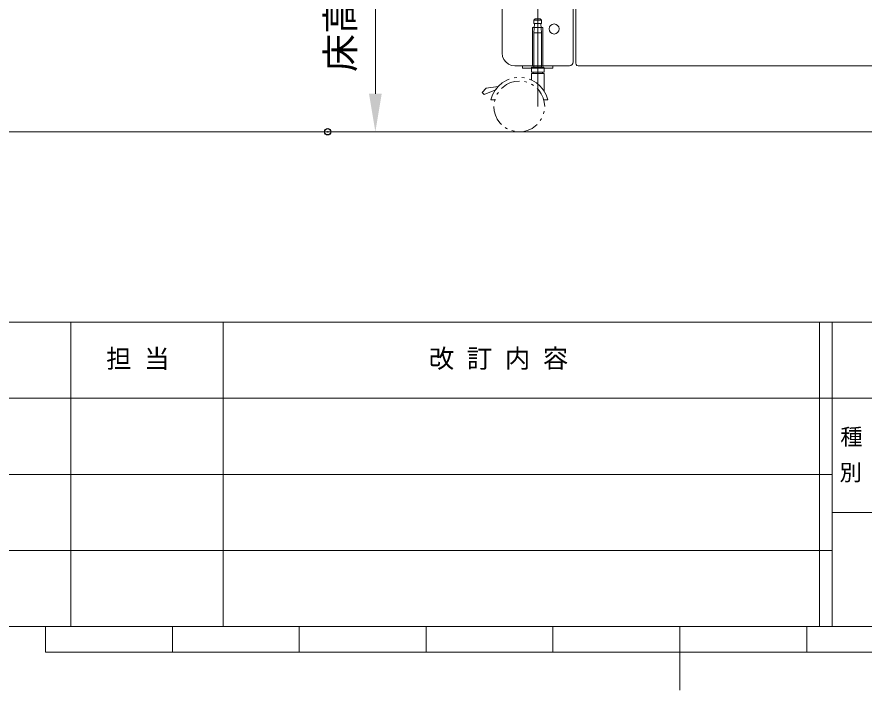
# Model space of a CAD drawing. Units: millimetres on the paper. Extents: x -203 to 203, y -143 to 143.
# Drawn here: x -52.3 to 14.5, y -143 to -89.9 of the extents above; entities that cross this region are included whole.
import ezdxf
from ezdxf.enums import TextEntityAlignment as Align

# ---------------------------------------------------------------- set-up
doc = ezdxf.new("R2010")
doc.units = ezdxf.units.MM
doc.header["$PDMODE"] = 32
doc.header["$PDSIZE"] = 0.5
for name, color, linetype, lineweight in [('0-1_DIMENSION_LINES$02_DIMENSI', 7, 'Continuous', 20), ('0-3_DIMENSION_LINES$03_LINES', 7, 'Continuous', 18), ('0-4_WAKU_INVISIBLE', 7, 'Continuous', 18), ('0-5_図面_FORMAT$03_TEXT', 7, 'Continuous', 18), ('0-6_図面_FORMAT$01_WAKU$OUT_LINE', 6, 'Continuous', 18), ('0-7_図面_FORMAT$01_WAKU$SUB_LINE', 7, 'Continuous', 18)]:
    doc.layers.add(name, color=color, linetype=linetype, lineweight=lineweight)
doc.layers.add('0-2_DEFPOINTS', color=7, linetype='Continuous')
doc.styles.add('ＭＳ ゴシック', font='')
doc.styles.get('ＭＳ ゴシック').set_extended_font_data('MS Gothic')

# ---------------------------------------------------------------- blocks, each defined once
blk = doc.blocks.new('D3')
at = {"layer": '0-1_DIMENSION_LINES$02_DIMENSI'}
for p, q in [((1829.986, 942.006), (1815, 942.006)), ((1816, 894.009), (1816, 939.006)), ((1813.744, 891.009), (1817, 891.009))]:
    blk.add_line(p, q, dxfattribs=at)
for points in [[(1816.5, 939.006), (1815.5, 939.006), (1816, 942.006)], [(1815.5, 894.009), (1816.5, 894.009), (1816, 891.009)]]:
    blk.add_solid(points, dxfattribs=at)
at = {"layer": '0-2_DEFPOINTS'}
for p in [(1816, 942.006), (1831.486, 942.006), (1812.244, 891.009)]:
    blk.add_point(p, dxfattribs=at)
at = {"layer": '0-1_DIMENSION_LINES$02_DIMENSI', "style": 'ＭＳ ゴシック'}
blk.add_text('床高さ 510・360・210', height=2.199, rotation=90, dxfattribs=at).set_placement((1815, 895.722), align=Align.BOTTOM_LEFT)
blk = doc.blocks.new('X23')
at = {"layer": '0-5_図面_FORMAT$03_TEXT', "style": 'ＭＳ ゴシック'}
for s, p in [('種', (1852.653, 865.943)), ('別', (1852.6, 863.132))]:
    blk.add_text(s, height=1.283, dxfattribs=at).set_placement(p, align=Align.BOTTOM_LEFT)

msp = doc.modelspace()

# ---------------------------------------------------------------- linework, layer by layer
at = {"layer": '0-3_DIMENSION_LINES$03_LINES'}
for p, q in [((-14, -92.794), (-14, -11.864)), ((-8.413, -11.864), (-8.413, -93.488)), ((-8.21, -12.101), (-8.21, -93.59)), ((-11.206, -88), (-11.206, -97)), ((-11.511, -90.196), (-11.41, -90.094)), ((-11.41, -90.094), (-11.003, -90.094)), ((-11.003, -90.094), (-10.902, -90.196)), ((-11.613, -90.779), (-11.613, -93.793)), ((-10.8, -90.779), (-11.613, -90.779)), ((-10.902, -90.196), (-11.511, -90.196)), ((-11.511, -90.196), (-11.511, -90.45)), ((-10.902, -90.45), (-11.511, -90.45)), ((-11.46, -90.45), (-11.511, -91.195)), ((-10.902, -91.195), (-10.952, -90.45)), ((-10.902, -90.196), (-10.902, -90.45)), ((-10.8, -90.779), (-10.8, -93.793)), ((-10.275, -90.728), (-10.309, -90.881)), ((-10.275, -90.728), (-10.309, -90.881)), ((-10.275, -90.728), (-10.309, -90.881)), ((-10.191, -90.61), (-10.275, -90.728)), ((-10.191, -90.61), (-10.275, -90.728)), ((-10.191, -90.61), (-10.275, -90.728)), ((-10.055, -90.525), (-10.191, -90.61)), ((-10.055, -90.525), (-10.191, -90.61)), ((-10.055, -90.525), (-10.191, -90.61)), ((-9.903, -90.491), (-10.055, -90.525)), ((-9.903, -90.491), (-10.055, -90.525)), ((-9.903, -90.491), (-10.055, -90.525)), ((-9.75, -90.525), (-9.903, -90.491)), ((-9.75, -90.525), (-9.903, -90.491)), ((-9.75, -90.525), (-9.903, -90.491)), ((-9.632, -90.61), (-9.75, -90.525)), ((-9.632, -90.61), (-9.75, -90.525)), ((-9.632, -90.61), (-9.75, -90.525)), ((-9.53, -90.728), (-9.632, -90.61)), ((-9.53, -90.728), (-9.632, -90.61)), ((-9.53, -90.728), (-9.632, -90.61)), ((-9.513, -90.881), (-9.53, -90.728)), ((-9.513, -90.881), (-9.53, -90.728)), ((-9.513, -90.881), (-9.53, -90.728)), ((-11.511, -93.87), (-11.511, -91.195)), ((-10.902, -91.195), (-11.511, -91.195)), ((-10.902, -91.195), (-10.902, -93.87)), ((-10.309, -90.881), (-10.275, -91.033)), ((-10.309, -90.881), (-10.275, -91.033)), ((-10.309, -90.881), (-10.275, -91.033)), ((-10.275, -91.033), (-10.191, -91.169)), ((-10.275, -91.033), (-10.191, -91.169)), ((-10.275, -91.033), (-10.191, -91.169)), ((-10.191, -91.169), (-10.055, -91.253)), ((-10.191, -91.169), (-10.055, -91.253)), ((-10.191, -91.169), (-10.055, -91.253)), ((-10.055, -91.253), (-9.903, -91.287)), ((-10.055, -91.253), (-9.903, -91.287)), ((-10.055, -91.253), (-9.903, -91.287)), ((-9.903, -91.287), (-9.75, -91.253)), ((-9.903, -91.287), (-9.75, -91.253)), ((-9.903, -91.287), (-9.75, -91.253)), ((-9.75, -91.253), (-9.632, -91.169)), ((-9.75, -91.253), (-9.632, -91.169)), ((-9.75, -91.253), (-9.632, -91.169)), ((-9.632, -91.169), (-9.53, -91.033)), ((-9.632, -91.169), (-9.53, -91.033)), ((-9.632, -91.169), (-9.53, -91.033)), ((-9.53, -91.033), (-9.513, -90.881)), ((-9.53, -91.033), (-9.513, -90.881)), ((-9.53, -91.033), (-9.513, -90.881)), ((-14, -92.794), (-13.966, -93.048)), ((-13.966, -93.048), (-13.865, -93.285)), ((-13.865, -93.285), (-13.712, -93.488)), ((-13.712, -93.488), (-13.509, -93.657)), ((-8.43, -93.607), (-8.413, -93.488)), ((-13.509, -93.657), (-13.272, -93.759)), ((-13.272, -93.759), (-13.001, -93.793)), ((-8.701, -93.793), (-13.001, -93.793)), ((-12.408, -93.793), (-12.408, -93.979)), ((-12.408, -93.793), (-10.004, -93.793)), ((-12.408, -93.979), (-10.004, -93.979)), ((-11.697, -93.887), (-10.715, -93.887)), ((-11.697, -93.938), (-11.697, -93.887)), ((-11.697, -94.293), (-11.697, -93.938)), ((-11.528, -93.887), (-11.511, -93.887)), ((-11.511, -93.887), (-11.511, -93.87)), ((-10.902, -93.87), (-10.902, -93.887)), ((-10.902, -93.887), (-10.885, -93.887)), ((-10.698, -93.938), (-10.715, -93.887)), ((-10.698, -93.938), (-10.698, -94.293)), ((-10.004, -93.793), (-10.004, -93.979)), ((-8.701, -93.793), (-8.599, -93.759)), ((-8.599, -93.759), (-8.497, -93.691)), ((-8.497, -93.691), (-8.43, -93.607)), ((-8.21, -93.59), (-8.176, -93.691)), ((-8.176, -93.691), (-8.108, -93.759)), ((-8.108, -93.759), (-8.006, -93.793)), ((-8.006, -93.793), (19.998, -93.793)), ((-12.849, -94.7), (-13.052, -94.733)), ((-12.256, -94.733), (-12.459, -94.7)), ((-11.697, -94.293), (-10.698, -94.293)), ((-10.698, -94.293), (-11.697, -94.293)), ((-11.697, -94.395), (-10.698, -94.395)), ((-11.697, -94.92), (-11.697, -94.395)), ((-11.562, -94.293), (-11.562, -94.395)), ((-10.834, -94.293), (-10.834, -94.395)), ((-10.698, -95.851), (-10.698, -94.395)), ((-14.322, -95.428), (-15.253, -95.546)), ((-14.305, -95.394), (-14.559, -95.715)), ((-14, -95.123), (-14.305, -95.394)), ((-13.932, -95.461), (-14.068, -95.58)), ((-13.644, -94.92), (-14, -95.123)), ((-13.661, -95.258), (-13.932, -95.461)), ((-13.34, -95.106), (-13.661, -95.258)), ((-13.441, -94.835), (-13.644, -94.92)), ((-13.001, -95.021), (-13.34, -95.106)), ((-12.646, -94.987), (-13.001, -95.021)), ((-12.07, -95.089), (-12.256, -95.038)), ((-11.664, -94.92), (-11.867, -94.835)), ((-11.647, -95.258), (-11.714, -95.224)), ((-11.308, -95.123), (-11.664, -94.92)), ((-11.545, -95.343), (-11.647, -95.258)), ((-11.003, -95.394), (-11.308, -95.123)), ((-10.749, -95.715), (-11.003, -95.394)), ((-15.575, -95.902), (-15.253, -95.546)), ((-15.422, -96.054), (-15.575, -95.902)), ((-15.422, -96.054), (-14.457, -95.648)), ((-14.762, -96.071), (-14.897, -96.46)), ((-14.559, -95.715), (-14.762, -96.071)), ((-14.389, -95.986), (-14.406, -96.054)), ((-14.305, -95.885), (-14.389, -95.986)), ((-11.122, -95.698), (-11.24, -95.58)), ((-10.919, -95.986), (-11.122, -95.698)), ((-10.766, -96.308), (-10.919, -95.986)), ((-10.546, -96.071), (-10.749, -95.715)), ((-10.411, -96.46), (-10.546, -96.071)), ((-14.576, -96.46), (-14.897, -96.46)), ((-14.559, -96.41), (-14.61, -96.596)), ((-10.682, -96.647), (-10.766, -96.308)), ((-10.732, -96.46), (-10.411, -96.46)), ((-10.648, -96.985), (-10.682, -96.647)), ((-14.66, -96.985), (-14.626, -97.341)), ((-14.626, -97.341), (-14.525, -97.679)), ((-10.749, -97.578), (-10.698, -97.375)), ((-10.648, -96.985), (-10.648, -96.968)), ((-14.525, -97.679), (-14.389, -97.984)), ((-14.389, -97.984), (-14.186, -98.272)), ((-11.003, -98.103), (-10.919, -97.984)), ((-10.919, -97.984), (-10.902, -97.933)), ((-14.186, -98.272), (-14.068, -98.407)), ((-13.763, -98.644), (-13.661, -98.729)), ((-13.661, -98.729), (-13.594, -98.746)), ((-11.968, -98.865), (-11.647, -98.729)), ((-11.647, -98.729), (-11.376, -98.526)), ((-11.376, -98.526), (-11.24, -98.407)), ((-184, -99), (191, -99)), ((-13.238, -98.898), (-13.035, -98.949)), ((-12.646, -99), (-12.307, -98.966)), ((-12.307, -98.966), (-11.968, -98.865))]:
    msp.add_line(p, q, dxfattribs=at)
at = {"layer": '0-4_WAKU_INVISIBLE'}
for p, q in [((-198, -114), (198, -114)), ((-198, -138), (198, -138))]:
    msp.add_line(p, q, dxfattribs=at)
at = {"layer": '0-6_図面_FORMAT$01_WAKU$OUT_LINE'}
for p, q in [((198, -114), (-198, -114)), ((11, -114), (11, -138)), ((12, -114), (12, -138)), ((198, -120), (-78, -120)), ((-50, -140), (-50, -138)), ((-40, -140), (-40, -138)), ((-30, -140), (-30, -138)), ((-20, -140), (-20, -138)), ((-10, -140), (-10, -138)), ((0, -138), (0, -143)), ((10, -140), (10, -138)), ((-50, -140), (50, -140))]:
    msp.add_line(p, q, dxfattribs=at)
msp.add_lwpolyline([(-198, -138), (198, -138), (198, 138), (-198, 138)], close=True, dxfattribs=at)
at = {"layer": '0-7_図面_FORMAT$01_WAKU$SUB_LINE'}
for p, q in [((-48, -114), (-48, -138)), ((-36, -114), (-36, -138)), ((12, -126), (-78, -126)), ((12, -129), (144, -129)), ((12, -132), (-78, -132))]:
    msp.add_line(p, q, dxfattribs=at)

# ---------------------------------------------------------------- block references
at = {"layer": '0-1_DIMENSION_LINES$02_DIMENSI'}
msp.add_blockref('D3', (-1840, -990), dxfattribs=at)
at = {"layer": '0-5_図面_FORMAT$03_TEXT'}
msp.add_blockref('X23', (-1840, -990), dxfattribs=at)

# ---------------------------------------------------------------- texts
at = {"layer": '0-5_図面_FORMAT$03_TEXT', "style": 'ＭＳ ゴシック'}
for s, p in [('担 当', (-45.223, -118.047)), ('改 訂 内 容', (-19.789, -118.031))]:
    msp.add_text(s, height=1.466, dxfattribs=at).set_placement(p, align=Align.BOTTOM_LEFT)

doc.saveas('drawing.dxf')
